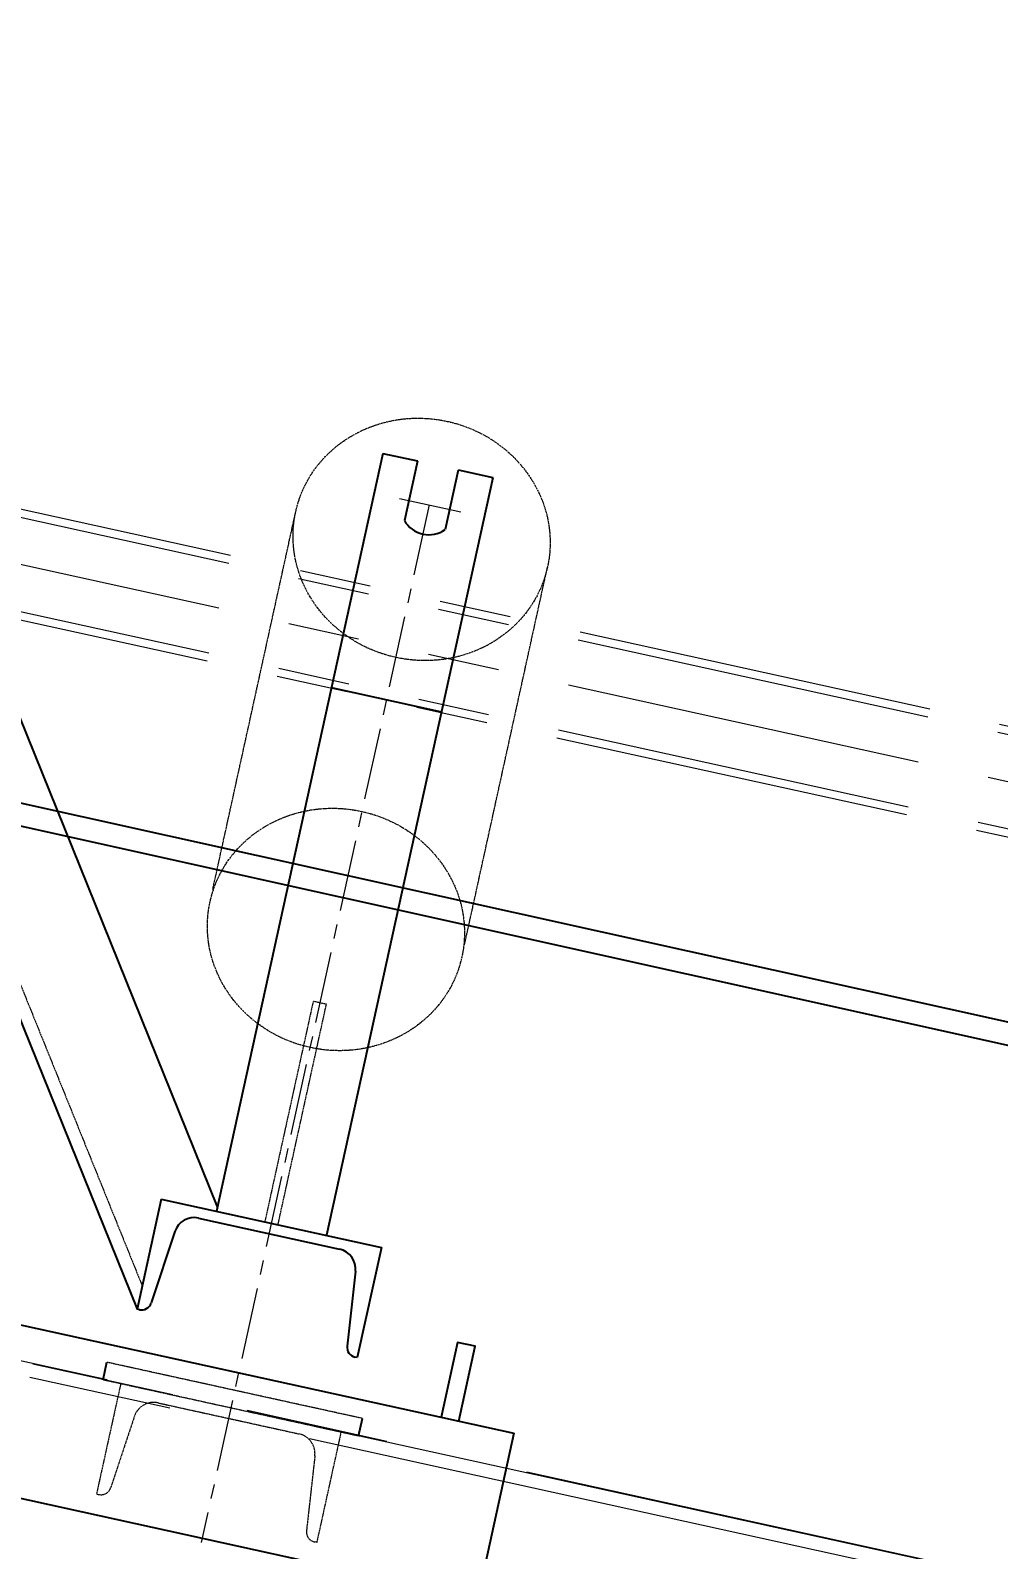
# Model space of a CAD drawing. Header units: millimetres. Extents: x -243837 to -5443, y 40 to 285140.
# Drawn here: x -141624 to -141194, y 114992 to 115665 of the extents above; entities that cross this region are included whole.
import ezdxf

# ---------------------------------------------------------------- set-up
doc = ezdxf.new("R2010")
doc.units = ezdxf.units.MM
for name, pattern in [('CENTER', [50.8, 31.75, -6.35, 6.35, -6.35]), ('HIDDEN', [0.375, 0.25, -0.125]), ('PHANTOM', [63.5, 31.75, -6.35, 6.35, -6.35, 6.35, -6.35]), ('PHANTOM2', [1.25, 0.625, -0.125, 0.125, -0.125, 0.125, -0.125])]:
    doc.linetypes.add(name, pattern=pattern)
doc.layers.add('0-45-GRID MARKS', color=6, linetype='Continuous')
doc.layers.add('DWG', color=7, linetype='Continuous')
for name, color, linetype, lineweight in [('CEN', 1, 'CENTER', 9), ('HID', 2, 'HIDDEN', 5), ('PHA', 8, 'PHANTOM2', 0), ('PHANTAM', 21, 'PHANTOM', 0), ('R-OBJECT', 2, 'Continuous', 20)]:
    doc.layers.add(name, color=color, linetype=linetype, lineweight=lineweight)
doc.styles.add('KA', font='romans.shx', dxfattribs={"width": 0.7})
doc.dimstyles.new('rakesh', dxfattribs={"dimscale": 160, "dimtxt": 2.5, "dimasz": 1, "dimexe": 0.8, "dimexo": 0.8, "dimgap": 1, "dimtad": 1, "dimdec": 0, "dimzin": 0, "dimdsep": 46, "dimtxsty": 'KA', "dimblk": 'OBLIQUE', "dimcen": 1.5, "dimclrd": 1, "dimclre": 1, "dimclrt": 2, "dimadec": 0, "dimazin": 0, "dimtfac": 1, "dimtdec": 0, "dimtmove": 0, "dimatfit": 2, "dimfxl": 0, "dimtolj": 1, "dimtzin": 0, "dimlwd": -1, "dimlwe": -1, "dimarcsym": 1})
doc.dimstyles.new('rakesh$0', dxfattribs={"dimscale": 160, "dimtxt": 2.5, "dimasz": 1, "dimexe": 0.8, "dimexo": 0.8, "dimgap": 1, "dimtad": 1, "dimdec": 0, "dimzin": 0, "dimdsep": 46, "dimtxsty": 'KA', "dimblk": 'OBLIQUE', "dimcen": 1.5, "dimclrd": 1, "dimclre": 1, "dimclrt": 2, "dimadec": 0, "dimazin": 0, "dimtfac": 1, "dimtdec": 0, "dimtmove": 0, "dimatfit": 2, "dimfxl": 1, "dimtolj": 1, "dimtzin": 0, "dimlwd": -1, "dimlwe": -1, "dimarcsym": 1})

# ---------------------------------------------------------------- blocks, each defined once
blk = doc.blocks.new('_Oblique')
at = {"color": 0, "linetype": 'ByBlock', "lineweight": -2}
blk.add_line((-0.5, -0.5), (0.5, 0.5), dxfattribs=at)
blk = doc.blocks.new('*D224')
at = {"layer": 'DEFPOINTS', "color": 0, "ltscale": 10, "transparency": 16777216}
for p in [(-106760.16, 129714.92), (-190510.55, 125814.78, -169.38), (-106760.16, 110177.28)]:
    blk.add_point(p, dxfattribs=at)
at = {"layer": 'R-OBJECT', "color": 1, "ltscale": 10, "transparency": 16777216}
for p, q in [((-190510.55, 125942.78), (-190510.55, 129906.92)), ((-106760.16, 110305.28), (-106760.16, 129906.92)), ((-190510.55, 129714.92), (-106760.16, 129714.92))]:
    blk.add_line(p, q, dxfattribs=at)
at = {"layer": 'R-OBJECT', "color": 1, "ltscale": 10, "transparency": 16777216, "xscale": 160, "yscale": 160, "zscale": 160, "rotation": 180}
blk.add_blockref('_Oblique', (-190510.55, 129714.92), dxfattribs=at)
at = {"layer": 'R-OBJECT', "color": 1, "ltscale": 10, "transparency": 16777216, "xscale": 160, "yscale": 160, "zscale": 160}
blk.add_blockref('_Oblique', (-106760.16, 129714.92), dxfattribs=at)
at = {"layer": 'R-OBJECT', "color": 2, "ltscale": 10, "transparency": 16777216, "insert": (-148635.36, 130179.68), "char_height": 400, "attachment_point": 5, "style": 'KA'}
blk.add_mtext('\\A1;83750 (HORIZONTAL PULLEY CRS.)', dxfattribs=at)
blk = doc.blocks.new('*D228')
at = {"layer": 'DEFPOINTS', "color": 0, "ltscale": 10, "transparency": 16777216}
for p in [(-191009.94, 127989.44), (-191009.94, 115545.14, -13.06), (-108009.94, 113403.92)]:
    blk.add_point(p, dxfattribs=at)
at = {"layer": 'R-OBJECT', "color": 1, "ltscale": 10, "transparency": 16777216}
for p, q in [((-191009.94, 115673.14), (-191009.94, 128181.44)), ((-108009.94, 113531.92), (-108009.94, 128181.44)), ((-108009.94, 127989.44), (-191009.94, 127989.44))]:
    blk.add_line(p, q, dxfattribs=at)
at = {"layer": 'R-OBJECT', "color": 1, "ltscale": 10, "transparency": 16777216, "xscale": 160, "yscale": 160, "zscale": 160, "rotation": 180}
blk.add_blockref('_Oblique', (-191009.94, 127989.44), dxfattribs=at)
at = {"layer": 'R-OBJECT', "color": 1, "ltscale": 10, "transparency": 16777216, "xscale": 160, "yscale": 160, "zscale": 160}
blk.add_blockref('_Oblique', (-108009.94, 127989.44), dxfattribs=at)
at = {"layer": 'R-OBJECT', "color": 2, "ltscale": 10, "transparency": 16777216, "insert": (-149509.94, 128349.44), "char_height": 400, "attachment_point": 5, "style": 'KA'}
blk.add_mtext('\\A1;83000', dxfattribs=at)
blk = doc.blocks.new('A$C6E1B1562')
at = {"layer": 'PHANTAM', "ltscale": 10}
blk.add_line((-8825.74, 1400, 0), (8974.26, 1400, 0), dxfattribs=at)
blk = doc.blocks.new('A$C53201525')
at = {"layer": 'PHANTAM', "ltscale": 5}
for p, q in [((17815.83, -2802.07, 0), (96.05, 1126.31, 0)), ((17816.61, -2798.56, 0), (96.83, 1129.82, 0)), ((17811.41, -2821.99, 0), (91.64, 1106.39, 0)), ((17807, -2841.9, 0), (87.22, 1086.48, 0)), ((17806.22, -2845.42, 0), (86.44, 1082.96, 0))]:
    blk.add_line(p, q, dxfattribs=at)
blk = doc.blocks.new('A$Cd12bcff8')
for p, q in [((-237.42, 395.97), (-25, 85.83)), ((-272, 357.97), (-50, 33.85)), ((-50, 83.85), (50, 83.85)), ((-50, 83.85), (-50, 33.85)), ((50, 83.85), (50, 33.85)), ((-32.02, 79.15), (32.02, 79.15)), ((-40.97, 71.09), (-44.46, 37.88)), ((40.97, 71.09), (44.46, 37.88)), ((-48.93, 33.85), (-50, 33.85)), ((50, 33.85), (48.93, 33.85)), ((-125, 16), (125, 16)), ((125, 16), (125, -59)), ((-58, 0), (-58, 8)), ((58, 0), (58, 8)), ((-125, -59), (125, -59))]:
    blk.add_line(p, q)
for centre, radius, start, end in [((-32.02, 70.15), 9, 90, 174), ((32.02, 70.15), 9, 6, 90), ((-48.93, 38.35), 4.5, 270, 354), ((48.93, 38.35), 4.5, 186, 270)]:
    blk.add_arc(centre, radius, start, end)
at = {"layer": 'CEN'}
for p, q in [((-13.47, 409.77), (14.37, 409.77)), ((0, 409.84), (0, -61.1))]:
    blk.add_line(p, q, dxfattribs=at)
at = {"layer": 'DWG', "color": 0}
for p, q in [((-25, 427.7), (-9.25, 427.7)), ((-25, 427.62), (-25, 83.85)), ((-9.25, 427.62), (-9.25, 400.69)), ((9.25, 427.7), (25, 427.7)), ((9.25, 427.62), (9.25, 400.69)), ((25, 427.62), (25, 83.85))]:
    blk.add_line(p, q, dxfattribs=at)
at = {"layer": 'DWG'}
blk.add_line((-25, 321.4), (25, 321.4), dxfattribs=at)
blk.add_lwpolyline([(100, 16), (100, 50), (92, 50), (92, 16)], dxfattribs=at)
at = {"layer": 'DWG', "color": 0}
blk.add_arc((0, 409.09), 12.5, 222.26858, 317.73142, dxfattribs=at)
at = {"layer": 'HID'}
for p, q in [((-272, 368.59), (-50, 44.47)), ((58, 8), (-58, 8)), ((58, 0), (-58, 0)), ((-50, 0), (-50, -50)), ((-32.02, -4.7), (32.02, -4.7)), ((50, 0), (50, -50)), ((-40.97, -12.76), (-44.46, -45.97)), ((40.97, -12.76), (44.46, -45.97)), ((-50, -50), (-48.93, -50)), ((50, -50), (48.93, -50))]:
    blk.add_line(p, q, dxfattribs=at)
blk.add_lwpolyline([(-3, 83.85), (3, 83.85), (3, 183.85), (-3, 183.85)], close=True, dxfattribs=at)
for centre, radius, start, end in [((-32.02, -13.7), 9, 90, 174), ((32.02, -13.7), 9, 6, 90), ((-48.93, -45.5), 4.5, 270, 354), ((48.93, -45.5), 4.5, 186, 270)]:
    blk.add_arc(centre, radius, start, end, dxfattribs=at)
at = {"layer": 'PHA'}
for p, q in [((-57.15, 222.74), (-57.15, 394.15)), ((57.15, 222.74), (57.15, 394.15))]:
    blk.add_line(p, q, dxfattribs=at)
for centre in [(0, 394.15), (0, 217.15)]:
    blk.add_ellipse(centre, major_axis=(-57.15, 0), ratio=0.936892, dxfattribs=at)

msp = doc.modelspace()

# ---------------------------------------------------------------- linework, layer by layer
at = {"layer": '0-45-GRID MARKS'}
for p, q in [((-190437.61, 126143.79), (-137004.62, 114297.98)), ((-190437.61, 126143.79), (-137004.62, 114297.98)), ((-190439.78, 126134.02), (-137006.79, 114288.22))]:
    msp.add_line(p, q, dxfattribs=at)
at = {"layer": 'PHANTAM', "ltscale": 10}
for p, q in [((-151421.67, 117227.85, 0), (-133697.94, 113332.84, 0)), ((-151422.96, 117221.99, 0), (-133699.23, 113326.98, 0))]:
    msp.add_line(p, q, dxfattribs=at)

# ---------------------------------------------------------------- block references
for name, p, rotation in [('A$C53201525', (-151294.06, 116426.23, 0), 0.1073270075036499), ('A$C6E1B1562', (-143007.1, 113945.52, 0), 347.6073270075037), ('A$Cd12bcff8', (-141534.72, 115054.81), 347.6052263799932)]:
    msp.add_blockref(name, p, dxfattribs=dict(rotation=rotation))

# ---------------------------------------------------------------- dimensions: what is measured, and where the dimension line sits
at = {"layer": 'R-OBJECT', "ltscale": 10}
dim = msp.add_linear_dim(base=(-106760.16, 129714.92), p1=(-190510.55, 125814.78, -169.38), p2=(-106760.16, 110177.28), text='<> (HORIZONTAL PULLEY CRS.)', dimstyle='rakesh', override={"dimexe": 1.2, "dimfxl": 0.18}, dxfattribs=at)
dim.commit()
dim.dimension.update_dxf_attribs({"geometry": '*D224', "text_midpoint": (-148635.36, 130179.68)})
dim = msp.add_linear_dim(base=(-191009.94, 127989.44), p1=(-108009.94, 113403.92), p2=(-191009.94, 115545.14, -13.06), dimstyle='rakesh$0', override={"dimexe": 1.2, "dimfxl": 0.18}, dxfattribs=at)
dim.commit()
dim.dimension.update_dxf_attribs({"geometry": '*D228', "text_midpoint": (-149509.94, 128349.44)})

doc.saveas('drawing.dxf')
